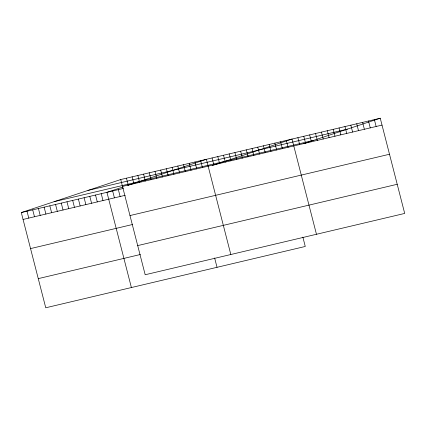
<?xml version="1.0" encoding="UTF-8"?>
<svg xmlns="http://www.w3.org/2000/svg" width="426" height="426" viewBox="0 0 426 426"><rect width="100%" height="100%" fill="white"/><g stroke="black" fill="none" stroke-linecap="round" stroke-linejoin="round"><path stroke-width="0.64" d="M302.87 237.133L305.266 246.462L45.747 307.78L21.3 212.569L120.734 179.538L380.253 118.22L404.7 213.431L145.181 274.749L120.734 179.538M123.05 186.982L106.942 192.334L131.389 287.545M127.821 185.395L206.376 159.303L230.823 254.514M212.27 165.56L213.463 165.16M214.06 164.963L292.018 139.068L316.465 234.279M303.493 143.722L380.253 118.22M87.921 190.438L347.44 129.121M54.113 201.668L313.632 140.351M122.502 186.412L382.021 125.1M21.3 212.569L123.433 188.436M23.068 219.443L125.201 195.31M129.983 215.561L389.502 154.249M30.55 248.592L132.688 224.465M137.694 245.6L397.213 184.282M38.26 278.631L140.399 254.498M374.369 119.61L376.137 126.49M368.49 121L370.253 127.88M362.606 122.39L364.374 129.27M356.722 123.78L358.49 130.66M350.843 125.169L352.606 132.049M344.959 126.559L346.727 133.439M339.075 127.949L340.843 134.829M333.196 129.339L334.958 136.219M327.312 130.729L329.08 137.609M321.428 132.119L323.196 138.998M315.549 133.508L317.311 140.388M309.665 134.898L311.427 141.778M303.781 136.288L305.548 143.168M297.902 137.678L299.664 144.558M286.309 140.415L288.072 147.295M280.596 141.767L282.363 148.642M274.887 143.115L276.655 149.989M269.179 144.462L270.947 151.342M263.47 145.814L265.233 152.689M257.762 147.162L259.525 154.036M252.048 148.509L253.816 155.389M246.34 149.861L248.108 156.736M240.631 151.209L242.399 158.083M234.923 152.556L236.686 159.436M229.215 153.908L230.977 160.783M223.506 155.256L225.269 162.13M217.792 156.603L219.56 163.483M212.084 157.955L213.852 164.83M200.667 160.65L202.43 167.53M194.959 162.002L196.721 168.877M214.635 257.98L217.031 267.31M189.245 163.35L191.013 170.224M183.537 164.697L185.305 171.577M177.828 166.049L179.591 172.924M172.12 167.397L173.883 174.271M166.412 168.744L168.174 175.624M160.698 170.096L162.466 176.971M154.989 171.444L156.757 178.318M149.281 172.791L151.049 179.671M143.573 174.143L145.335 181.018M137.864 175.491L139.627 182.365M132.151 176.838L133.918 183.718M126.442 178.185L128.21 185.065M118.359 189.634L120.127 196.514M112.65 190.986L114.418 197.861M101.234 193.681L102.996 200.561M95.525 195.033L97.288 201.908M89.811 196.381L91.579 203.255M84.103 197.728L85.871 204.602M78.395 199.075L80.163 205.955M72.686 200.428L74.449 207.302M66.978 201.775L68.74 208.649M61.264 203.122L63.032 210.002M55.556 204.475L57.324 211.349M49.847 205.822L51.615 212.696M44.139 207.169L45.901 214.049M38.431 208.522L40.193 215.396M32.717 209.869L34.485 216.743M27.008 211.216L28.776 218.096"/></g></svg>
